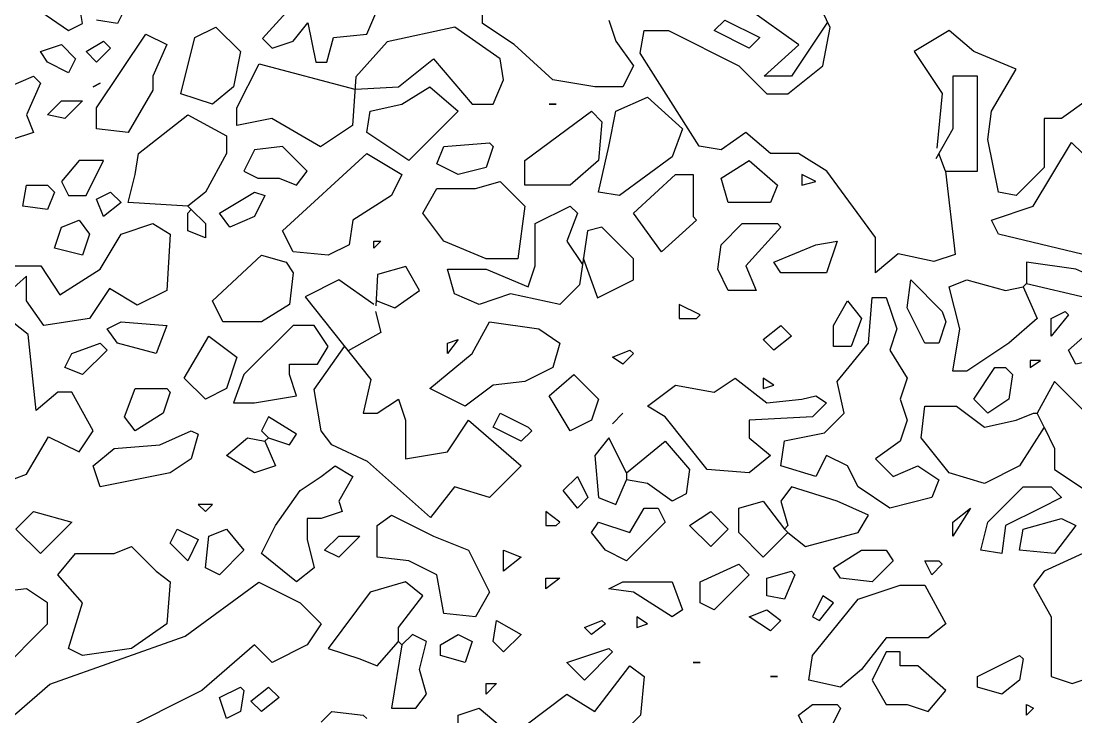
# Model space of a CAD drawing. Header units: millimetres. Extents: x 1211.91 to 1219.54, y 1029.16 to 1038.08.
# Drawn here: x 1218.049 to 1218.842, y 1034.31 to 1034.833 of the extents above; entities that cross this region are included whole.
import ezdxf

# ---------------------------------------------------------------- set-up
doc = ezdxf.new("R2010")
doc.units = ezdxf.units.MM
doc.header["$MEASUREMENT"] = 0
doc.layers.add('Hojas01', color=94, linetype='CONTINUOUS')
doc.layers.add('Hojas02', color=62, linetype='CONTINUOUS')

msp = doc.modelspace()

# ---------------------------------------------------------------- linework, layer by layer
at = {"layer": 'Hojas01', "linetype": 'Continuous'}
for p, q in [((1218.27546, 1034.86982), (1218.23018, 1034.81992)), ((1218.6572, 1034.82824), (1218.63701, 1034.87088)), ((1218.09488, 1034.83114), (1218.0896, 1034.86282)), ((1218.05, 1034.84962), (1218.08432, 1034.82586)), ((1218.30872, 1034.82322), (1218.31625, 1034.84078)), ((1218.63384, 1034.81504), (1218.59648, 1034.8417)), ((1218.08432, 1034.82586), (1218.09488, 1034.83114)), ((1218.25328, 1034.81794), (1218.26437, 1034.8318)), ((1218.26437, 1034.8318), (1218.27031, 1034.8021)), ((1218.65535, 1034.8322), (1218.62816, 1034.79154)), ((1218.28377, 1034.82072), (1218.30872, 1034.82322)), ((1218.37499, 1034.82837), (1218.32403, 1034.81742)), ((1218.40904, 1034.80474), (1218.37499, 1034.82837)), ((1218.51451, 1034.80897), (1218.51728, 1034.82586)), ((1218.51728, 1034.82586), (1218.53576, 1034.82586)), ((1218.53576, 1034.82586), (1218.58856, 1034.79946)), ((1218.65192, 1034.79946), (1218.6572, 1034.82824)), ((1218.74696, 1034.82586), (1218.72056, 1034.81002)), ((1218.76544, 1034.81002), (1218.74696, 1034.82586)), ((1218.23018, 1034.81992), (1218.23744, 1034.81266)), ((1218.23744, 1034.81266), (1218.25328, 1034.81794)), ((1218.27863, 1034.8021), (1218.28377, 1034.82072)), ((1218.32403, 1034.81742), (1218.30041, 1034.79115)), ((1218.60757, 1034.79154), (1218.63384, 1034.81504)), ((1218.55886, 1034.73888), (1218.51451, 1034.80897)), ((1218.72056, 1034.81002), (1218.74155, 1034.77848)), ((1218.79712, 1034.79682), (1218.76544, 1034.81002)), ((1218.21104, 1034.76778), (1218.22767, 1034.80092)), ((1218.22767, 1034.80092), (1218.29975, 1034.78191)), ((1218.27031, 1034.8021), (1218.27863, 1034.8021)), ((1218.33248, 1034.78362), (1218.35888, 1034.80474)), ((1218.35888, 1034.80474), (1218.38792, 1034.77042)), ((1218.41168, 1034.7889), (1218.40904, 1034.80474)), ((1218.58856, 1034.79946), (1218.60968, 1034.77834)), ((1218.62552, 1034.77834), (1218.65192, 1034.79946)), ((1218.30041, 1034.79115), (1218.2979, 1034.75445)), ((1218.62816, 1034.79154), (1218.60757, 1034.79154)), ((1218.76808, 1034.79154), (1218.7496, 1034.79154)), ((1218.7496, 1034.79154), (1218.7496, 1034.75194)), ((1218.76808, 1034.72026), (1218.76808, 1034.79154)), ((1218.77864, 1034.76514), (1218.79712, 1034.79682)), ((1218.30027, 1034.78178), (1218.33248, 1034.78362)), ((1218.40376, 1034.77042), (1218.41168, 1034.7889)), ((1218.60968, 1034.77834), (1218.62552, 1034.77834)), ((1218.74155, 1034.77848), (1218.73759, 1034.73742)), ((1218.21104, 1034.75458), (1218.21104, 1034.76778)), ((1218.38792, 1034.77042), (1218.40376, 1034.77042)), ((1218.84979, 1034.77293), (1218.83144, 1034.75986)), ((1218.23718, 1034.75986), (1218.21104, 1034.75458)), ((1218.27401, 1034.73848), (1218.23718, 1034.75986)), ((1218.776, 1034.74402), (1218.77864, 1034.76514)), ((1218.83144, 1034.75986), (1218.81824, 1034.75986)), ((1218.81824, 1034.75986), (1218.81824, 1034.7229)), ((1218.2979, 1034.75445), (1218.27401, 1034.73848)), ((1218.7496, 1034.75194), (1218.7368, 1034.7295)), ((1218.59384, 1034.7493), (1218.57536, 1034.7361)), ((1218.61232, 1034.73346), (1218.59384, 1034.7493)), ((1218.78392, 1034.70442), (1218.776, 1034.74402)), ((1218.57536, 1034.7361), (1218.55886, 1034.73888)), ((1218.80993, 1034.69373), (1218.83897, 1034.74178)), ((1218.83897, 1034.74178), (1218.84728, 1034.73346)), ((1218.63344, 1034.73346), (1218.61232, 1034.73346)), ((1218.65483, 1034.72013), (1218.63344, 1034.73346)), ((1218.74406, 1034.72026), (1218.73904, 1034.73346)), ((1218.69152, 1034.67024), (1218.65483, 1034.72013)), ((1218.74406, 1034.72026), (1218.76808, 1034.72026)), ((1218.74406, 1034.72026), (1218.75132, 1034.65743)), ((1218.81824, 1034.7229), (1218.79712, 1034.70178)), ((1218.79712, 1034.70178), (1218.78392, 1034.70442)), ((1218.43544, 1034.68066), (1218.46184, 1034.69386)), ((1218.46712, 1034.68858), (1218.4592, 1034.66746)), ((1218.46184, 1034.69386), (1218.46712, 1034.68858)), ((1218.77864, 1034.6833), (1218.80993, 1034.69373)), ((1218.12392, 1034.67274), (1218.14768, 1034.68066)), ((1218.14768, 1034.68066), (1218.16088, 1034.67274)), ((1218.43544, 1034.64898), (1218.43544, 1034.68066)), ((1218.78392, 1034.67274), (1218.77864, 1034.6833)), ((1218.10808, 1034.64634), (1218.12392, 1034.67274)), ((1218.16088, 1034.67274), (1218.15824, 1034.6305)), ((1218.47465, 1034.67525), (1218.46871, 1034.63473)), ((1218.4856, 1034.67802), (1218.47465, 1034.67525)), ((1218.50936, 1034.65426), (1218.4856, 1034.67802)), ((1218.86048, 1034.65426), (1218.78392, 1034.67274)), ((1218.4592, 1034.66746), (1218.47095, 1034.64991)), ((1218.69152, 1034.6437), (1218.69152, 1034.67024)), ((1218.70855, 1034.65796), (1218.69152, 1034.6437)), ((1218.73521, 1034.65215), (1218.70855, 1034.65796)), ((1218.75132, 1034.65743), (1218.73521, 1034.65215)), ((1218.03944, 1034.64898), (1218.06347, 1034.64898)), ((1218.06347, 1034.64898), (1218.07785, 1034.62707)), ((1218.33803, 1034.64846), (1218.31677, 1034.64252)), ((1218.34832, 1034.6305), (1218.33803, 1034.64846)), ((1218.43016, 1034.63314), (1218.43544, 1034.64898)), ((1218.47161, 1034.65479), (1218.48217, 1034.62483)), ((1218.50936, 1034.63842), (1218.50936, 1034.65426)), ((1218.05264, 1034.64106), (1218.02888, 1034.61994)), ((1218.05264, 1034.62258), (1218.05264, 1034.64106)), ((1218.07785, 1034.62707), (1218.10808, 1034.64634)), ((1218.31677, 1034.64252), (1218.31559, 1034.61889)), ((1218.37472, 1034.62786), (1218.36944, 1034.64634)), ((1218.36944, 1034.64634), (1218.39848, 1034.64634)), ((1218.39848, 1034.64634), (1218.43016, 1034.63314)), ((1218.11521, 1034.63196), (1218.10016, 1034.60938)), ((1218.13593, 1034.61942), (1218.11521, 1034.63196)), ((1218.2876, 1034.63842), (1218.26226, 1034.62575)), ((1218.314, 1034.61994), (1218.2876, 1034.63842)), ((1218.46871, 1034.63473), (1218.45392, 1034.61994)), ((1218.48217, 1034.62483), (1218.50936, 1034.63842)), ((1218.15824, 1034.6305), (1218.13593, 1034.61942)), ((1218.26226, 1034.62575), (1218.31176, 1034.56345)), ((1218.32984, 1034.6173), (1218.34832, 1034.6305)), ((1218.3932, 1034.61994), (1218.37472, 1034.62786)), ((1218.41696, 1034.62786), (1218.3932, 1034.61994)), ((1218.45392, 1034.61994), (1218.41696, 1034.62786)), ((1218.68624, 1034.5909), (1218.68888, 1034.62522)), ((1218.68888, 1034.62522), (1218.69944, 1034.62522)), ((1218.69944, 1034.62522), (1218.70736, 1034.60146)), ((1218.06584, 1034.6041), (1218.05264, 1034.62258)), ((1218.31572, 1034.62298), (1218.32984, 1034.6173)), ((1218.10016, 1034.60938), (1218.06584, 1034.6041)), ((1218.31532, 1034.61466), (1218.31928, 1034.59882)), ((1218.05396, 1034.59724), (1218.04208, 1034.60674)), ((1218.70736, 1034.60146), (1218.70208, 1034.58562)), ((1218.0599, 1034.54022), (1218.05396, 1034.59724)), ((1218.31928, 1034.59882), (1218.2946, 1034.5851)), ((1218.26925, 1034.55606), (1218.29209, 1034.58826)), ((1218.66248, 1034.56186), (1218.68624, 1034.5909)), ((1218.70208, 1034.58562), (1218.71528, 1034.5645)), ((1218.31176, 1034.56345), (1218.30608, 1034.5381)), ((1218.66776, 1034.5381), (1218.66248, 1034.56186)), ((1218.71528, 1034.5645), (1218.71, 1034.54866)), ((1218.0764, 1034.55394), (1218.0599, 1034.54022)), ((1218.08696, 1034.55394), (1218.0764, 1034.55394)), ((1218.1028, 1034.5249), (1218.08696, 1034.55394)), ((1218.2744, 1034.5249), (1218.26925, 1034.55606)), ((1218.31664, 1034.5381), (1218.33248, 1034.54866)), ((1218.33248, 1034.54866), (1218.33776, 1034.53282)), ((1218.71, 1034.54866), (1218.71528, 1034.53282)), ((1218.30608, 1034.5381), (1218.31664, 1034.5381)), ((1218.65311, 1034.52345), (1218.66776, 1034.5381)), ((1218.33776, 1034.53282), (1218.33776, 1034.50378)), ((1218.36944, 1034.50906), (1218.38528, 1034.53282)), ((1218.38528, 1034.53282), (1218.42488, 1034.4985)), ((1218.71528, 1034.53282), (1218.71, 1034.51698)), ((1218.05277, 1034.4923), (1218.06941, 1034.52042)), ((1218.06941, 1034.52042), (1218.09224, 1034.50906)), ((1218.09224, 1034.50906), (1218.1028, 1034.5249)), ((1218.28232, 1034.51434), (1218.2744, 1034.5249)), ((1218.62288, 1034.51738), (1218.65311, 1034.52345)), ((1218.30925, 1034.5018), (1218.28232, 1034.51434)), ((1218.62024, 1034.4985), (1218.62288, 1034.51738)), ((1218.71, 1034.51698), (1218.69152, 1034.50378)), ((1218.33776, 1034.50378), (1218.36944, 1034.50906)), ((1218.65456, 1034.50642), (1218.64664, 1034.49058)), ((1218.6704, 1034.4985), (1218.65456, 1034.50642)), ((1218.35677, 1034.4597), (1218.30925, 1034.5018)), ((1218.42488, 1034.4985), (1218.40112, 1034.47474)), ((1218.64664, 1034.49058), (1218.62024, 1034.4985)), ((1218.67832, 1034.48266), (1218.6704, 1034.4985)), ((1218.69152, 1034.50378), (1218.70472, 1034.49058)), ((1218.70472, 1034.49058), (1218.7232, 1034.4985)), ((1218.7232, 1034.4985), (1218.73904, 1034.48794)), ((1218.03416, 1034.4853), (1218.05277, 1034.4923)), ((1218.37472, 1034.48266), (1218.35677, 1034.4597)), ((1218.40112, 1034.47474), (1218.37472, 1034.48266)), ((1218.70208, 1034.46682), (1218.67832, 1034.48266)), ((1218.73904, 1034.48794), (1218.73376, 1034.47474)), ((1218.73376, 1034.47474), (1218.70208, 1034.46682)), ((1218.1721, 1034.37033), (1218.22754, 1034.41099)), ((1218.22754, 1034.41099), (1218.25856, 1034.39554)), ((1218.05264, 1034.4061), (1218.00182, 1034.4003)), ((1218.06848, 1034.39554), (1218.05264, 1034.4061)), ((1218.06848, 1034.3797), (1218.06848, 1034.39554)), ((1218.25856, 1034.39554), (1218.2744, 1034.3797)), ((1218.03152, 1034.34274), (1218.06848, 1034.3797)), ((1218.2744, 1034.3797), (1218.26384, 1034.36386)), ((1218.0702, 1034.33443), (1218.1721, 1034.37033)), ((1218.22424, 1034.36386), (1218.18464, 1034.32954)), ((1218.23744, 1034.35066), (1218.22424, 1034.36386)), ((1218.26384, 1034.36386), (1218.23744, 1034.35066)), ((1218.03416, 1034.30314), (1218.0702, 1034.33443)), ((1218.18464, 1034.32954), (1218.12128, 1034.29786))]:
    msp.add_line(p, q, dxfattribs=at)
at = {"layer": 'Hojas02', "linetype": 'Continuous'}
for p, q in [((1218.39584, 1034.83114), (1218.39584, 1034.86018)), ((1218.12656, 1034.8417), (1218.12128, 1034.83114)), ((1218.12128, 1034.83114), (1218.10544, 1034.83378)), ((1218.4196, 1034.8153), (1218.39584, 1034.83114)), ((1218.49088, 1034.83378), (1218.49616, 1034.81794)), ((1218.57008, 1034.82586), (1218.578, 1034.83378)), ((1218.578, 1034.83378), (1218.6044, 1034.82058)), ((1218.10544, 1034.76778), (1218.1424, 1034.82322)), ((1218.1424, 1034.82322), (1218.15824, 1034.8153)), ((1218.17936, 1034.82058), (1218.1952, 1034.8285)), ((1218.1952, 1034.8285), (1218.21368, 1034.81002)), ((1218.59648, 1034.81266), (1218.57008, 1034.82586)), ((1218.0632, 1034.81002), (1218.07904, 1034.8153)), ((1218.07904, 1034.8153), (1218.0896, 1034.80474)), ((1218.09752, 1034.81002), (1218.11072, 1034.81794)), ((1218.11072, 1034.81794), (1218.116, 1034.81266)), ((1218.15824, 1034.8153), (1218.14768, 1034.79154)), ((1218.1688, 1034.77834), (1218.17936, 1034.82058)), ((1218.44864, 1034.7889), (1218.4196, 1034.8153)), ((1218.49616, 1034.81794), (1218.50936, 1034.79946)), ((1218.6044, 1034.82058), (1218.59648, 1034.81266)), ((1218.06848, 1034.8021), (1218.0632, 1034.81002)), ((1218.10544, 1034.8021), (1218.09752, 1034.81002)), ((1218.116, 1034.81266), (1218.10544, 1034.8021)), ((1218.21368, 1034.81002), (1218.2084, 1034.78362)), ((1218.08432, 1034.79418), (1218.06848, 1034.8021)), ((1218.0896, 1034.80474), (1218.08432, 1034.79418)), ((1218.50936, 1034.79946), (1218.50144, 1034.78362)), ((1218.03944, 1034.78362), (1218.05792, 1034.79154)), ((1218.05792, 1034.79154), (1218.0632, 1034.78626)), ((1218.14768, 1034.79154), (1218.14768, 1034.78098)), ((1218.0632, 1034.78626), (1218.05264, 1034.7625)), ((1218.10808, 1034.78626), (1218.1028, 1034.78362)), ((1218.1028, 1034.78362), (1218.10808, 1034.78626)), ((1218.2084, 1034.78362), (1218.19256, 1034.77042)), ((1218.33512, 1034.77042), (1218.35624, 1034.78362)), ((1218.35624, 1034.78362), (1218.37736, 1034.76514)), ((1218.48032, 1034.78362), (1218.44864, 1034.7889)), ((1218.50144, 1034.78362), (1218.48032, 1034.78362)), ((1218.14768, 1034.78098), (1218.1292, 1034.7493)), ((1218.19256, 1034.77042), (1218.1688, 1034.77834)), ((1218.49616, 1034.76514), (1218.51992, 1034.7757)), ((1218.51992, 1034.7757), (1218.54632, 1034.75194)), ((1218.06848, 1034.7625), (1218.07904, 1034.77306)), ((1218.07904, 1034.77306), (1218.09488, 1034.77306)), ((1218.09488, 1034.77306), (1218.08168, 1034.75986)), ((1218.10544, 1034.75194), (1218.10544, 1034.76778)), ((1218.31136, 1034.76514), (1218.33512, 1034.77042)), ((1218.45128, 1034.77042), (1218.446, 1034.77042)), ((1218.446, 1034.77042), (1218.45128, 1034.77042)), ((1218.05264, 1034.7625), (1218.05792, 1034.7493)), ((1218.08168, 1034.75986), (1218.06848, 1034.7625)), ((1218.13712, 1034.73346), (1218.17408, 1034.7625)), ((1218.17408, 1034.7625), (1218.20312, 1034.74666)), ((1218.30872, 1034.7493), (1218.31136, 1034.76514)), ((1218.37736, 1034.76514), (1218.3404, 1034.72818)), ((1218.42752, 1034.72818), (1218.47768, 1034.76514)), ((1218.47768, 1034.76514), (1218.4856, 1034.75722)), ((1218.49088, 1034.73874), (1218.49616, 1034.76514)), ((1218.1292, 1034.7493), (1218.10544, 1034.75194)), ((1218.4856, 1034.75722), (1218.48296, 1034.72818)), ((1218.54632, 1034.75194), (1218.5384, 1034.73082)), ((1218.05792, 1034.7493), (1218.04208, 1034.74402)), ((1218.20312, 1034.74666), (1218.20312, 1034.73346)), ((1218.3404, 1034.72818), (1218.30872, 1034.7493)), ((1218.22424, 1034.7361), (1218.21632, 1034.72026)), ((1218.24536, 1034.73874), (1218.22424, 1034.7361)), ((1218.26384, 1034.72026), (1218.24536, 1034.73874)), ((1218.36152, 1034.72554), (1218.3668, 1034.73874)), ((1218.3668, 1034.73874), (1218.40112, 1034.74138)), ((1218.40376, 1034.73874), (1218.39848, 1034.7229)), ((1218.40112, 1034.74138), (1218.40376, 1034.73874)), ((1218.48296, 1034.70442), (1218.49088, 1034.73874)), ((1218.09224, 1034.72818), (1218.07904, 1034.71234)), ((1218.11072, 1034.72818), (1218.09224, 1034.72818)), ((1218.09752, 1034.70178), (1218.11072, 1034.72818)), ((1218.13448, 1034.71762), (1218.13712, 1034.73346)), ((1218.20312, 1034.73346), (1218.18728, 1034.70442)), ((1218.24536, 1034.67538), (1218.30872, 1034.73346)), ((1218.30872, 1034.73346), (1218.33512, 1034.71762)), ((1218.42752, 1034.7097), (1218.42752, 1034.72818)), ((1218.48296, 1034.72818), (1218.46184, 1034.7097)), ((1218.5384, 1034.73082), (1218.4988, 1034.70178)), ((1218.57536, 1034.71498), (1218.59648, 1034.72818)), ((1218.59648, 1034.72818), (1218.6176, 1034.7097)), ((1218.21632, 1034.72026), (1218.22688, 1034.71498)), ((1218.25592, 1034.7097), (1218.26384, 1034.72026)), ((1218.37736, 1034.71762), (1218.36152, 1034.72554)), ((1218.39848, 1034.7229), (1218.37736, 1034.71762)), ((1218.07904, 1034.71234), (1218.08432, 1034.70178)), ((1218.1292, 1034.6965), (1218.13448, 1034.71762)), ((1218.22688, 1034.71498), (1218.24272, 1034.71498)), ((1218.24272, 1034.71498), (1218.25592, 1034.7097)), ((1218.33512, 1034.71762), (1218.3272, 1034.70178)), ((1218.39056, 1034.70706), (1218.40904, 1034.71234)), ((1218.40904, 1034.71234), (1218.42752, 1034.69386)), ((1218.50936, 1034.68858), (1218.54104, 1034.71762)), ((1218.54104, 1034.71762), (1218.55424, 1034.71762)), ((1218.55424, 1034.71762), (1218.55424, 1034.68594)), ((1218.58064, 1034.6965), (1218.57536, 1034.71498)), ((1218.64664, 1034.71234), (1218.63608, 1034.71762)), ((1218.63608, 1034.71762), (1218.63608, 1034.7097)), ((1218.63608, 1034.7097), (1218.64664, 1034.71234)), ((1218.05, 1034.69386), (1218.05264, 1034.7097)), ((1218.05264, 1034.7097), (1218.06848, 1034.7097)), ((1218.06848, 1034.7097), (1218.07376, 1034.70442)), ((1218.07376, 1034.70442), (1218.06848, 1034.69122)), ((1218.10544, 1034.69914), (1218.116, 1034.70442)), ((1218.116, 1034.70442), (1218.12392, 1034.6965)), ((1218.18728, 1034.70442), (1218.17408, 1034.69386)), ((1218.19784, 1034.68858), (1218.22424, 1034.70442)), ((1218.22424, 1034.70442), (1218.23216, 1034.70178)), ((1218.35096, 1034.68858), (1218.36152, 1034.70706)), ((1218.36152, 1034.70706), (1218.39056, 1034.70706)), ((1218.46184, 1034.7097), (1218.42752, 1034.7097)), ((1218.4988, 1034.70178), (1218.48296, 1034.70442)), ((1218.6176, 1034.7097), (1218.61232, 1034.6965)), ((1218.08432, 1034.70178), (1218.09752, 1034.70178)), ((1218.11072, 1034.68594), (1218.10544, 1034.69914)), ((1218.12392, 1034.6965), (1218.11072, 1034.68594)), ((1218.17408, 1034.69386), (1218.1292, 1034.6965)), ((1218.23216, 1034.70178), (1218.22424, 1034.68594)), ((1218.3272, 1034.70178), (1218.29816, 1034.6833)), ((1218.61232, 1034.6965), (1218.58064, 1034.6965)), ((1218.06848, 1034.69122), (1218.05, 1034.69386)), ((1218.17672, 1034.69122), (1218.17408, 1034.69386)), ((1218.17408, 1034.68858), (1218.17672, 1034.69122)), ((1218.17408, 1034.67538), (1218.17408, 1034.68858)), ((1218.17672, 1034.69122), (1218.18728, 1034.68066)), ((1218.20576, 1034.67802), (1218.19784, 1034.68858)), ((1218.3668, 1034.66746), (1218.35096, 1034.68858)), ((1218.42752, 1034.69386), (1218.42224, 1034.65426)), ((1218.53048, 1034.65954), (1218.50936, 1034.68858)), ((1218.07904, 1034.67802), (1218.09224, 1034.6833)), ((1218.09224, 1034.6833), (1218.10016, 1034.67274)), ((1218.18728, 1034.68066), (1218.18728, 1034.6701)), ((1218.22424, 1034.68594), (1218.20576, 1034.67802)), ((1218.29816, 1034.6833), (1218.29552, 1034.66482)), ((1218.55688, 1034.6833), (1218.53048, 1034.65954)), ((1218.55424, 1034.68594), (1218.55688, 1034.6833)), ((1218.57536, 1034.66482), (1218.5912, 1034.68066)), ((1218.5912, 1034.68066), (1218.6176, 1034.68066)), ((1218.6176, 1034.68066), (1218.62024, 1034.67802)), ((1218.07376, 1034.66218), (1218.07904, 1034.67802)), ((1218.10016, 1034.67274), (1218.09488, 1034.6569)), ((1218.18728, 1034.6701), (1218.17408, 1034.67538)), ((1218.25328, 1034.65954), (1218.24536, 1034.67538)), ((1218.62024, 1034.67802), (1218.59384, 1034.64898)), ((1218.29552, 1034.66482), (1218.27968, 1034.6569)), ((1218.31928, 1034.66746), (1218.314, 1034.66218)), ((1218.314, 1034.66218), (1218.314, 1034.66746)), ((1218.314, 1034.66746), (1218.31928, 1034.66746)), ((1218.39848, 1034.65426), (1218.3668, 1034.66746)), ((1218.57272, 1034.64634), (1218.57536, 1034.66482)), ((1218.61496, 1034.65162), (1218.64664, 1034.66482)), ((1218.64664, 1034.66482), (1218.66248, 1034.66746)), ((1218.66248, 1034.66746), (1218.65456, 1034.6437)), ((1218.09488, 1034.6569), (1218.07376, 1034.66218)), ((1218.19256, 1034.62258), (1218.22952, 1034.6569)), ((1218.22952, 1034.6569), (1218.248, 1034.65162)), ((1218.27968, 1034.6569), (1218.25328, 1034.65954)), ((1218.248, 1034.65162), (1218.25328, 1034.6437)), ((1218.42224, 1034.65426), (1218.39848, 1034.65426)), ((1218.59384, 1034.64898), (1218.60176, 1034.6305)), ((1218.62024, 1034.6437), (1218.61496, 1034.65162)), ((1218.842, 1034.64634), (1218.80504, 1034.65162)), ((1218.80504, 1034.65162), (1218.80504, 1034.63578)), ((1218.25328, 1034.6437), (1218.25064, 1034.61994)), ((1218.58064, 1034.6305), (1218.57272, 1034.64634)), ((1218.65456, 1034.6437), (1218.62024, 1034.6437)), ((1218.86576, 1034.63578), (1218.842, 1034.64634)), ((1218.71528, 1034.6173), (1218.71792, 1034.63842)), ((1218.71792, 1034.63842), (1218.74168, 1034.61466)), ((1218.74696, 1034.63314), (1218.76016, 1034.63842)), ((1218.75488, 1034.60146), (1218.74696, 1034.63314)), ((1218.76016, 1034.63842), (1218.7892, 1034.6305)), ((1218.7892, 1034.6305), (1218.8024, 1034.63314)), ((1218.80504, 1034.63578), (1218.8024, 1034.63314)), ((1218.8024, 1034.63314), (1218.81296, 1034.60938)), ((1218.80504, 1034.63578), (1218.84992, 1034.62522)), ((1218.60176, 1034.6305), (1218.58064, 1034.6305)), ((1218.20048, 1034.60674), (1218.19256, 1034.62258)), ((1218.25064, 1034.61994), (1218.22952, 1034.60674)), ((1218.55952, 1034.61202), (1218.54368, 1034.61994)), ((1218.54368, 1034.61994), (1218.54368, 1034.60938)), ((1218.65984, 1034.6041), (1218.6704, 1034.62258)), ((1218.6704, 1034.62258), (1218.68096, 1034.60938)), ((1218.72848, 1034.5909), (1218.71528, 1034.6173)), ((1218.54368, 1034.60938), (1218.55688, 1034.60938)), ((1218.55688, 1034.60938), (1218.55952, 1034.61202)), ((1218.68096, 1034.60938), (1218.67304, 1034.58826)), ((1218.74168, 1034.61466), (1218.74432, 1034.60674)), ((1218.81296, 1034.60938), (1218.79184, 1034.5909)), ((1218.82352, 1034.60938), (1218.83408, 1034.61466)), ((1218.83672, 1034.61202), (1218.82352, 1034.59618)), ((1218.82352, 1034.59618), (1218.82352, 1034.60938)), ((1218.83408, 1034.61466), (1218.83672, 1034.61202)), ((1218.11336, 1034.60146), (1218.12392, 1034.60674)), ((1218.12128, 1034.5909), (1218.11336, 1034.60146)), ((1218.12392, 1034.60674), (1218.15824, 1034.6041)), ((1218.15824, 1034.6041), (1218.15032, 1034.58298)), ((1218.22952, 1034.60674), (1218.20048, 1034.60674)), ((1218.25328, 1034.6041), (1218.21632, 1034.56714)), ((1218.26912, 1034.6041), (1218.25328, 1034.6041)), ((1218.27968, 1034.58826), (1218.26912, 1034.6041)), ((1218.38792, 1034.58298), (1218.40112, 1034.60674)), ((1218.40112, 1034.60674), (1218.43808, 1034.60146)), ((1218.43808, 1034.60146), (1218.45392, 1034.5909)), ((1218.60704, 1034.59354), (1218.62024, 1034.6041)), ((1218.62024, 1034.6041), (1218.62816, 1034.59618)), ((1218.65984, 1034.58826), (1218.65984, 1034.6041)), ((1218.74432, 1034.60674), (1218.73904, 1034.5909)), ((1218.7496, 1034.56978), (1218.75488, 1034.60146)), ((1218.83672, 1034.58562), (1218.86048, 1034.60674)), ((1218.17144, 1034.5645), (1218.18992, 1034.59618)), ((1218.18992, 1034.59618), (1218.21104, 1034.58034)), ((1218.37736, 1034.59354), (1218.36944, 1034.58298)), ((1218.36944, 1034.5909), (1218.37736, 1034.59354)), ((1218.61496, 1034.58562), (1218.60704, 1034.59354)), ((1218.62816, 1034.59618), (1218.61496, 1034.58562)), ((1218.08696, 1034.58298), (1218.10808, 1034.5909)), ((1218.11336, 1034.58562), (1218.09488, 1034.56714)), ((1218.10808, 1034.5909), (1218.11336, 1034.58562)), ((1218.15032, 1034.58298), (1218.12128, 1034.5909)), ((1218.27176, 1034.57506), (1218.27968, 1034.58826)), ((1218.36944, 1034.58298), (1218.36944, 1034.5909)), ((1218.45392, 1034.5909), (1218.44864, 1034.57242)), ((1218.49352, 1034.58034), (1218.50672, 1034.58562)), ((1218.50672, 1034.58562), (1218.50936, 1034.58298)), ((1218.67304, 1034.58826), (1218.65984, 1034.58826)), ((1218.73904, 1034.5909), (1218.72848, 1034.5909)), ((1218.79184, 1034.5909), (1218.76016, 1034.56978)), ((1218.842, 1034.57506), (1218.83672, 1034.58562)), ((1218.08168, 1034.57242), (1218.08696, 1034.58298)), ((1218.21104, 1034.58034), (1218.20312, 1034.55658)), ((1218.35624, 1034.55658), (1218.38792, 1034.58298)), ((1218.50144, 1034.57506), (1218.49352, 1034.58034)), ((1218.50936, 1034.58298), (1218.50144, 1034.57506)), ((1218.8156, 1034.5777), (1218.80768, 1034.5777)), ((1218.80768, 1034.5777), (1218.80768, 1034.57242)), ((1218.80768, 1034.57242), (1218.8156, 1034.5777)), ((1218.8684, 1034.58034), (1218.842, 1034.57506)), ((1218.09488, 1034.56714), (1218.08168, 1034.57242)), ((1218.25064, 1034.56714), (1218.25064, 1034.57506)), ((1218.25064, 1034.57506), (1218.27176, 1034.57506)), ((1218.44864, 1034.57242), (1218.42752, 1034.56186)), ((1218.76016, 1034.56978), (1218.7496, 1034.56978)), ((1218.76544, 1034.54866), (1218.78128, 1034.57242)), ((1218.78128, 1034.57242), (1218.7892, 1034.57242)), ((1218.7892, 1034.57242), (1218.79448, 1034.56714)), ((1218.18728, 1034.54866), (1218.17144, 1034.5645)), ((1218.21632, 1034.56714), (1218.2084, 1034.54602)), ((1218.25592, 1034.5513), (1218.25064, 1034.56714)), ((1218.42752, 1034.56186), (1218.40376, 1034.55922)), ((1218.446, 1034.5513), (1218.46448, 1034.56714)), ((1218.46448, 1034.56714), (1218.48296, 1034.54866)), ((1218.57008, 1034.55394), (1218.58592, 1034.5645)), ((1218.58592, 1034.5645), (1218.60968, 1034.54602)), ((1218.61496, 1034.55922), (1218.60704, 1034.5645)), ((1218.60704, 1034.5645), (1218.60704, 1034.55658)), ((1218.79448, 1034.56714), (1218.79184, 1034.54866)), ((1218.82616, 1034.56186), (1218.81296, 1034.5381)), ((1218.8552, 1034.53282), (1218.82616, 1034.56186)), ((1218.12656, 1034.53546), (1218.13448, 1034.55658)), ((1218.13448, 1034.55658), (1218.15824, 1034.55658)), ((1218.16088, 1034.55394), (1218.1556, 1034.5381)), ((1218.15824, 1034.55658), (1218.16088, 1034.55394)), ((1218.20312, 1034.55658), (1218.18728, 1034.54866)), ((1218.38264, 1034.54338), (1218.35624, 1034.55658)), ((1218.40376, 1034.55922), (1218.38264, 1034.54338)), ((1218.51992, 1034.54338), (1218.54104, 1034.55922)), ((1218.54104, 1034.55922), (1218.57008, 1034.55394)), ((1218.60704, 1034.55658), (1218.61496, 1034.55922)), ((1218.2084, 1034.54602), (1218.22424, 1034.54602)), ((1218.22424, 1034.54602), (1218.25592, 1034.5513)), ((1218.46184, 1034.5249), (1218.446, 1034.5513)), ((1218.48296, 1034.54866), (1218.47768, 1034.53282)), ((1218.60968, 1034.54602), (1218.63608, 1034.54866)), ((1218.63608, 1034.54866), (1218.64664, 1034.5513)), ((1218.65456, 1034.54602), (1218.644, 1034.53546)), ((1218.64664, 1034.5513), (1218.65456, 1034.54602)), ((1218.776, 1034.5381), (1218.76544, 1034.54866)), ((1218.79184, 1034.54866), (1218.776, 1034.5381)), ((1218.1556, 1034.5381), (1218.13448, 1034.5249)), ((1218.40376, 1034.52754), (1218.40904, 1034.5381)), ((1218.40904, 1034.5381), (1218.43016, 1034.52754)), ((1218.50144, 1034.5381), (1218.49352, 1034.53018)), ((1218.49352, 1034.53018), (1218.50144, 1034.5381)), ((1218.53312, 1034.53546), (1218.51992, 1034.54338)), ((1218.72584, 1034.51962), (1218.72848, 1034.54338)), ((1218.72848, 1034.54338), (1218.75224, 1034.54338)), ((1218.75224, 1034.54338), (1218.77336, 1034.52754)), ((1218.79712, 1034.53282), (1218.81032, 1034.5381)), ((1218.81032, 1034.5381), (1218.81296, 1034.5381)), ((1218.81824, 1034.52754), (1218.81296, 1034.5381)), ((1218.13448, 1034.5249), (1218.12656, 1034.53546)), ((1218.2348, 1034.53546), (1218.22952, 1034.5249)), ((1218.25592, 1034.52226), (1218.2348, 1034.53546)), ((1218.47768, 1034.53282), (1218.46184, 1034.5249)), ((1218.5648, 1034.49586), (1218.53312, 1034.53546)), ((1218.644, 1034.53546), (1218.59648, 1034.53282)), ((1218.59648, 1034.53282), (1218.59648, 1034.51962)), ((1218.77336, 1034.52754), (1218.79712, 1034.53282)), ((1218.15296, 1034.51434), (1218.17672, 1034.5249)), ((1218.17672, 1034.5249), (1218.182, 1034.52226)), ((1218.182, 1034.52226), (1218.17672, 1034.50378)), ((1218.22952, 1034.5249), (1218.2348, 1034.51962)), ((1218.25064, 1034.51434), (1218.25592, 1034.52226)), ((1218.42488, 1034.51698), (1218.40376, 1034.52754)), ((1218.4328, 1034.5249), (1218.42488, 1034.51698)), ((1218.43016, 1034.52754), (1218.4328, 1034.5249)), ((1218.81824, 1034.52754), (1218.79976, 1034.4985)), ((1218.81824, 1034.52754), (1218.82616, 1034.5117)), ((1218.11864, 1034.5117), (1218.15296, 1034.51434)), ((1218.20312, 1034.50642), (1218.21896, 1034.51962)), ((1218.21896, 1034.51962), (1218.23216, 1034.51698)), ((1218.2348, 1034.51962), (1218.23216, 1034.51698)), ((1218.23216, 1034.51698), (1218.24008, 1034.4985)), ((1218.2348, 1034.51962), (1218.25064, 1034.51434)), ((1218.49088, 1034.51962), (1218.48032, 1034.50642)), ((1218.50408, 1034.49322), (1218.49088, 1034.51962)), ((1218.50408, 1034.49322), (1218.53312, 1034.51698)), ((1218.53312, 1034.51698), (1218.5516, 1034.49586)), ((1218.59648, 1034.51962), (1218.61232, 1034.50642)), ((1218.74696, 1034.49322), (1218.72584, 1034.51962)), ((1218.1028, 1034.4985), (1218.11864, 1034.5117)), ((1218.22424, 1034.49322), (1218.20312, 1034.50642)), ((1218.48032, 1034.50642), (1218.48296, 1034.47474)), ((1218.61232, 1034.50642), (1218.59648, 1034.49322)), ((1218.82616, 1034.5117), (1218.82616, 1034.49586)), ((1218.10808, 1034.48266), (1218.1028, 1034.4985)), ((1218.17672, 1034.50378), (1218.16088, 1034.49322)), ((1218.24008, 1034.4985), (1218.22424, 1034.49322)), ((1218.2744, 1034.49058), (1218.28496, 1034.4985)), ((1218.28496, 1034.4985), (1218.29816, 1034.49058)), ((1218.79976, 1034.4985), (1218.77336, 1034.4853)), ((1218.16088, 1034.49322), (1218.10808, 1034.48266)), ((1218.25856, 1034.48002), (1218.2744, 1034.49058)), ((1218.29816, 1034.49058), (1218.2876, 1034.4721)), ((1218.45656, 1034.48002), (1218.46712, 1034.49058)), ((1218.46712, 1034.49058), (1218.47504, 1034.47474)), ((1218.50408, 1034.49322), (1218.50408, 1034.48794)), ((1218.5516, 1034.49586), (1218.54896, 1034.47738)), ((1218.59648, 1034.49322), (1218.5648, 1034.49586)), ((1218.77336, 1034.4853), (1218.74696, 1034.49322)), ((1218.82616, 1034.49586), (1218.84992, 1034.48002)), ((1218.49616, 1034.46946), (1218.50408, 1034.48794)), ((1218.51992, 1034.4853), (1218.50408, 1034.48794)), ((1218.5384, 1034.4721), (1218.51992, 1034.4853)), ((1218.62816, 1034.48266), (1218.62024, 1034.4721)), ((1218.66248, 1034.4721), (1218.62816, 1034.48266)), ((1218.776, 1034.45626), (1218.8024, 1034.48266)), ((1218.8024, 1034.48266), (1218.82352, 1034.48266)), ((1218.82352, 1034.48266), (1218.83144, 1034.47474)), ((1218.24008, 1034.45362), (1218.25856, 1034.48002)), ((1218.46712, 1034.46682), (1218.45656, 1034.48002)), ((1218.47504, 1034.47474), (1218.46712, 1034.46682)), ((1218.48296, 1034.47474), (1218.49616, 1034.46946)), ((1218.54896, 1034.47738), (1218.5384, 1034.4721)), ((1218.83144, 1034.47474), (1218.8156, 1034.46682)), ((1218.19256, 1034.46946), (1218.182, 1034.46946)), ((1218.182, 1034.46946), (1218.18728, 1034.46418)), ((1218.18728, 1034.46418), (1218.19256, 1034.46946)), ((1218.2876, 1034.4721), (1218.29024, 1034.46418)), ((1218.50672, 1034.44834), (1218.51728, 1034.46682)), ((1218.51728, 1034.46682), (1218.52784, 1034.46682)), ((1218.52784, 1034.46682), (1218.53312, 1034.45626)), ((1218.58856, 1034.46682), (1218.60704, 1034.4721)), ((1218.58856, 1034.44834), (1218.58856, 1034.46682)), ((1218.60704, 1034.4721), (1218.62288, 1034.45098)), ((1218.62024, 1034.4721), (1218.62552, 1034.45362)), ((1218.68624, 1034.46154), (1218.66248, 1034.4721)), ((1218.7628, 1034.46682), (1218.7496, 1034.4457)), ((1218.7496, 1034.45626), (1218.7628, 1034.46682)), ((1218.8156, 1034.46682), (1218.7892, 1034.45362)), ((1218.04472, 1034.45098), (1218.05792, 1034.46418)), ((1218.05792, 1034.46418), (1218.08696, 1034.45626)), ((1218.2744, 1034.4589), (1218.26384, 1034.4589)), ((1218.26384, 1034.4589), (1218.26384, 1034.44306)), ((1218.29024, 1034.46418), (1218.2744, 1034.4589)), ((1218.31664, 1034.45362), (1218.3272, 1034.46154)), ((1218.3272, 1034.46154), (1218.35888, 1034.4457)), ((1218.45392, 1034.45626), (1218.44336, 1034.46418)), ((1218.44336, 1034.46418), (1218.44336, 1034.45362)), ((1218.5516, 1034.45362), (1218.56744, 1034.46418)), ((1218.56744, 1034.46418), (1218.58064, 1034.45098)), ((1218.67832, 1034.44834), (1218.68624, 1034.46154)), ((1218.8024, 1034.45098), (1218.83144, 1034.4589)), ((1218.83144, 1034.4589), (1218.842, 1034.45362)), ((1218.0632, 1034.4325), (1218.04472, 1034.45098)), ((1218.08696, 1034.45626), (1218.0632, 1034.4325)), ((1218.16088, 1034.44042), (1218.16616, 1034.45098)), ((1218.16616, 1034.45098), (1218.182, 1034.44306)), ((1218.18992, 1034.4457), (1218.20312, 1034.45098)), ((1218.20312, 1034.45098), (1218.21632, 1034.43514)), ((1218.22952, 1034.4325), (1218.24008, 1034.45362)), ((1218.31664, 1034.42986), (1218.31664, 1034.45362)), ((1218.44336, 1034.45362), (1218.45128, 1034.45362)), ((1218.45128, 1034.45362), (1218.45392, 1034.45626)), ((1218.47768, 1034.44834), (1218.48296, 1034.45626)), ((1218.48296, 1034.45626), (1218.50672, 1034.44834)), ((1218.53312, 1034.45626), (1218.50408, 1034.42722)), ((1218.56744, 1034.43778), (1218.5516, 1034.45362)), ((1218.58064, 1034.45098), (1218.56744, 1034.43778)), ((1218.62552, 1034.45362), (1218.62288, 1034.45098)), ((1218.62552, 1034.44834), (1218.62288, 1034.45098)), ((1218.7496, 1034.4457), (1218.7496, 1034.45626)), ((1218.77072, 1034.43514), (1218.776, 1034.45626)), ((1218.7892, 1034.45362), (1218.78656, 1034.4325)), ((1218.79976, 1034.43514), (1218.8024, 1034.45098)), ((1218.842, 1034.45362), (1218.82616, 1034.4325)), ((1218.182, 1034.44306), (1218.17408, 1034.42722)), ((1218.18728, 1034.42194), (1218.18992, 1034.4457)), ((1218.26384, 1034.44306), (1218.26912, 1034.42194)), ((1218.27704, 1034.43514), (1218.2876, 1034.4457)), ((1218.30344, 1034.4457), (1218.2876, 1034.42986)), ((1218.2876, 1034.4457), (1218.30344, 1034.4457)), ((1218.35888, 1034.4457), (1218.38528, 1034.43514)), ((1218.48824, 1034.43514), (1218.47768, 1034.44834)), ((1218.60704, 1034.42986), (1218.58856, 1034.44834)), ((1218.62552, 1034.44834), (1218.60704, 1034.42986)), ((1218.62552, 1034.44834), (1218.63872, 1034.43778)), ((1218.63872, 1034.43778), (1218.67832, 1034.44834)), ((1218.11864, 1034.4325), (1218.13184, 1034.43778)), ((1218.13184, 1034.43778), (1218.15032, 1034.4193)), ((1218.17408, 1034.42722), (1218.16088, 1034.44042)), ((1218.21632, 1034.43514), (1218.19784, 1034.41666)), ((1218.2876, 1034.42986), (1218.27704, 1034.43514)), ((1218.38528, 1034.43514), (1218.40112, 1034.40346)), ((1218.41168, 1034.4193), (1218.41168, 1034.43514)), ((1218.41168, 1034.43514), (1218.42488, 1034.42986)), ((1218.50408, 1034.42722), (1218.48824, 1034.43514)), ((1218.65984, 1034.42194), (1218.68096, 1034.43514)), ((1218.68096, 1034.43514), (1218.69944, 1034.43514)), ((1218.69944, 1034.43514), (1218.70472, 1034.42722)), ((1218.78656, 1034.4325), (1218.77072, 1034.43514)), ((1218.82616, 1034.4325), (1218.79976, 1034.43514)), ((1218.0764, 1034.41666), (1218.0896, 1034.4325)), ((1218.0896, 1034.4325), (1218.11864, 1034.4325)), ((1218.25592, 1034.41138), (1218.22952, 1034.4325)), ((1218.3404, 1034.42722), (1218.31664, 1034.42986)), ((1218.36152, 1034.41666), (1218.3404, 1034.42722)), ((1218.42488, 1034.42986), (1218.41168, 1034.4193)), ((1218.70472, 1034.42722), (1218.68888, 1034.41138)), ((1218.73376, 1034.41666), (1218.72848, 1034.42722)), ((1218.72848, 1034.42722), (1218.73904, 1034.42722)), ((1218.73904, 1034.42722), (1218.74168, 1034.42458)), ((1218.84728, 1034.4325), (1218.81824, 1034.4193)), ((1218.15032, 1034.4193), (1218.16088, 1034.41138)), ((1218.19784, 1034.41666), (1218.18728, 1034.42194)), ((1218.26912, 1034.42194), (1218.25592, 1034.41138)), ((1218.55952, 1034.41138), (1218.58856, 1034.42458)), ((1218.58856, 1034.42458), (1218.59648, 1034.41666)), ((1218.60968, 1034.41402), (1218.62816, 1034.4193)), ((1218.62816, 1034.4193), (1218.6308, 1034.41666)), ((1218.66512, 1034.41402), (1218.65984, 1034.42194)), ((1218.74168, 1034.42458), (1218.73376, 1034.41666)), ((1218.81824, 1034.4193), (1218.81032, 1034.40874)), ((1218.09488, 1034.39554), (1218.0764, 1034.41666)), ((1218.16088, 1034.41138), (1218.15824, 1034.3797)), ((1218.33776, 1034.41138), (1218.31136, 1034.40346)), ((1218.35096, 1034.40082), (1218.33776, 1034.41138)), ((1218.3668, 1034.38762), (1218.36152, 1034.41666)), ((1218.45392, 1034.41402), (1218.44336, 1034.4061)), ((1218.44336, 1034.4061), (1218.44336, 1034.41402)), ((1218.44336, 1034.41402), (1218.45392, 1034.41402)), ((1218.49088, 1034.4061), (1218.50144, 1034.41138)), ((1218.50144, 1034.41138), (1218.5384, 1034.41138)), ((1218.5384, 1034.41138), (1218.54632, 1034.39026)), ((1218.55952, 1034.39554), (1218.55952, 1034.41138)), ((1218.59648, 1034.41666), (1218.57008, 1034.39026)), ((1218.60968, 1034.40082), (1218.60968, 1034.41402)), ((1218.6308, 1034.41666), (1218.62288, 1034.39818)), ((1218.68888, 1034.41138), (1218.66512, 1034.41402)), ((1218.31136, 1034.40346), (1218.27968, 1034.36122)), ((1218.40112, 1034.40346), (1218.39056, 1034.38498)), ((1218.50936, 1034.40346), (1218.49088, 1034.4061)), ((1218.5384, 1034.38498), (1218.50936, 1034.40346)), ((1218.67832, 1034.39818), (1218.71, 1034.40874)), ((1218.71, 1034.40874), (1218.72848, 1034.40874)), ((1218.72848, 1034.40874), (1218.74432, 1034.3797)), ((1218.81032, 1034.40874), (1218.82352, 1034.38498)), ((1218.08432, 1034.36122), (1218.09488, 1034.39554)), ((1218.33248, 1034.37706), (1218.35096, 1034.40082)), ((1218.57008, 1034.39026), (1218.55952, 1034.39554)), ((1218.62288, 1034.39818), (1218.60968, 1034.40082)), ((1218.65192, 1034.40082), (1218.644, 1034.38498)), ((1218.644, 1034.35594), (1218.67832, 1034.39818)), ((1218.64928, 1034.38234), (1218.65984, 1034.39554)), ((1218.65984, 1034.39554), (1218.65192, 1034.40082)), ((1218.39056, 1034.38498), (1218.3668, 1034.38762)), ((1218.54632, 1034.39026), (1218.5384, 1034.38498)), ((1218.59648, 1034.38498), (1218.60968, 1034.39026)), ((1218.60968, 1034.39026), (1218.62024, 1034.38234)), ((1218.15824, 1034.3797), (1218.13184, 1034.36122)), ((1218.40376, 1034.3665), (1218.4064, 1034.38234)), ((1218.4064, 1034.38234), (1218.42488, 1034.37178)), ((1218.4724, 1034.37706), (1218.4856, 1034.38234)), ((1218.48824, 1034.3797), (1218.47768, 1034.37178)), ((1218.4856, 1034.38234), (1218.48824, 1034.3797)), ((1218.51992, 1034.3797), (1218.512, 1034.38498)), ((1218.512, 1034.38498), (1218.512, 1034.37706)), ((1218.512, 1034.37706), (1218.51992, 1034.3797)), ((1218.61232, 1034.37442), (1218.59648, 1034.38498)), ((1218.62024, 1034.38234), (1218.61232, 1034.37442)), ((1218.644, 1034.38498), (1218.64928, 1034.38234)), ((1218.74432, 1034.3797), (1218.73112, 1034.36914)), ((1218.82352, 1034.38498), (1218.82352, 1034.3401)), ((1218.33248, 1034.3665), (1218.33248, 1034.37706)), ((1218.34304, 1034.37178), (1218.33512, 1034.36386)), ((1218.3536, 1034.3665), (1218.34304, 1034.37178)), ((1218.36416, 1034.36386), (1218.37736, 1034.37178)), ((1218.37736, 1034.37178), (1218.38792, 1034.3665)), ((1218.42488, 1034.37178), (1218.41168, 1034.35858)), ((1218.47768, 1034.37178), (1218.4724, 1034.37706)), ((1218.31664, 1034.34802), (1218.33248, 1034.3665)), ((1218.33512, 1034.36386), (1218.3272, 1034.31634)), ((1218.33512, 1034.36386), (1218.33248, 1034.3665)), ((1218.34832, 1034.34538), (1218.3536, 1034.3665)), ((1218.36416, 1034.35594), (1218.36416, 1034.36386)), ((1218.38792, 1034.3665), (1218.38264, 1034.35066)), ((1218.41168, 1034.35858), (1218.40376, 1034.3665)), ((1218.69944, 1034.36914), (1218.68096, 1034.34538)), ((1218.73112, 1034.36914), (1218.69944, 1034.36914)), ((1218.09488, 1034.35594), (1218.08432, 1034.36122)), ((1218.13184, 1034.36122), (1218.09488, 1034.35594)), ((1218.27968, 1034.36122), (1218.30344, 1034.3533)), ((1218.38264, 1034.35066), (1218.36416, 1034.35594)), ((1218.4592, 1034.35066), (1218.49088, 1034.36122)), ((1218.49352, 1034.35858), (1218.4724, 1034.33746)), ((1218.49088, 1034.36122), (1218.49352, 1034.35858)), ((1218.64136, 1034.33746), (1218.644, 1034.35594)), ((1218.69944, 1034.35858), (1218.68888, 1034.33746)), ((1218.71, 1034.35858), (1218.69944, 1034.35858)), ((1218.71, 1034.34802), (1218.71, 1034.35858)), ((1218.76808, 1034.3401), (1218.79976, 1034.35594)), ((1218.79976, 1034.35594), (1218.8024, 1034.3533)), ((1218.30344, 1034.3533), (1218.31664, 1034.34802)), ((1218.4724, 1034.33746), (1218.4592, 1034.35066)), ((1218.48032, 1034.3137), (1218.50672, 1034.34802)), ((1218.50672, 1034.34802), (1218.51728, 1034.3401)), ((1218.55952, 1034.35066), (1218.55424, 1034.35066)), ((1218.55424, 1034.35066), (1218.55952, 1034.35066)), ((1218.7232, 1034.34802), (1218.71, 1034.34802)), ((1218.74432, 1034.32954), (1218.7232, 1034.34802)), ((1218.8024, 1034.3533), (1218.79976, 1034.33746)), ((1218.3536, 1034.3269), (1218.34832, 1034.34538)), ((1218.51728, 1034.3401), (1218.51464, 1034.31106)), ((1218.6176, 1034.3401), (1218.61232, 1034.3401)), ((1218.61232, 1034.3401), (1218.6176, 1034.3401)), ((1218.68096, 1034.34538), (1218.66512, 1034.33218)), ((1218.76808, 1034.33218), (1218.76808, 1034.3401)), ((1218.82352, 1034.3401), (1218.83936, 1034.33482)), ((1218.83936, 1034.33482), (1218.8552, 1034.3401)), ((1218.19784, 1034.32426), (1218.21368, 1034.33218)), ((1218.21368, 1034.33218), (1218.21632, 1034.32954)), ((1218.2216, 1034.32162), (1218.2348, 1034.33218)), ((1218.2348, 1034.33218), (1218.24272, 1034.32426)), ((1218.4064, 1034.33482), (1218.39848, 1034.3269)), ((1218.39848, 1034.3269), (1218.39848, 1034.33482)), ((1218.39848, 1034.33482), (1218.4064, 1034.33482)), ((1218.66512, 1034.33218), (1218.64136, 1034.33746)), ((1218.68888, 1034.33746), (1218.69944, 1034.31898)), ((1218.78656, 1034.3269), (1218.76808, 1034.33218)), ((1218.79976, 1034.33746), (1218.78656, 1034.3269)), ((1218.20312, 1034.30842), (1218.19784, 1034.32426)), ((1218.21632, 1034.32954), (1218.21368, 1034.3137)), ((1218.24272, 1034.32426), (1218.22952, 1034.3137)), ((1218.34568, 1034.31634), (1218.3536, 1034.3269)), ((1218.42752, 1034.30314), (1218.4592, 1034.3269)), ((1218.4592, 1034.3269), (1218.48032, 1034.3137)), ((1218.73112, 1034.3137), (1218.74432, 1034.32954)), ((1218.22952, 1034.3137), (1218.2216, 1034.32162)), ((1218.3272, 1034.31634), (1218.34568, 1034.31634)), ((1218.37736, 1034.31106), (1218.3932, 1034.31634)), ((1218.3932, 1034.31634), (1218.40904, 1034.30314)), ((1218.63344, 1034.31106), (1218.644, 1034.31898)), ((1218.644, 1034.31898), (1218.66248, 1034.31898)), ((1218.66512, 1034.31634), (1218.6572, 1034.3005)), ((1218.66248, 1034.31898), (1218.66512, 1034.31634)), ((1218.69944, 1034.31898), (1218.71528, 1034.31898)), ((1218.71528, 1034.31898), (1218.73112, 1034.3137)), ((1218.80504, 1034.31106), (1218.80504, 1034.31898)), ((1218.80504, 1034.31898), (1218.81032, 1034.31634)), ((1218.81032, 1034.31634), (1218.80504, 1034.31106)), ((1218.21368, 1034.3137), (1218.20312, 1034.30842)), ((1218.2744, 1034.30578), (1218.28232, 1034.3137)), ((1218.28232, 1034.3137), (1218.30608, 1034.31106)), ((1218.30608, 1034.31106), (1218.30872, 1034.30842)), ((1218.37736, 1034.29522), (1218.37736, 1034.31106)), ((1218.51464, 1034.31106), (1218.49616, 1034.29258)), ((1218.64136, 1034.29522), (1218.63344, 1034.31106))]:
    msp.add_line(p, q, dxfattribs=at)

doc.saveas('drawing.dxf')
